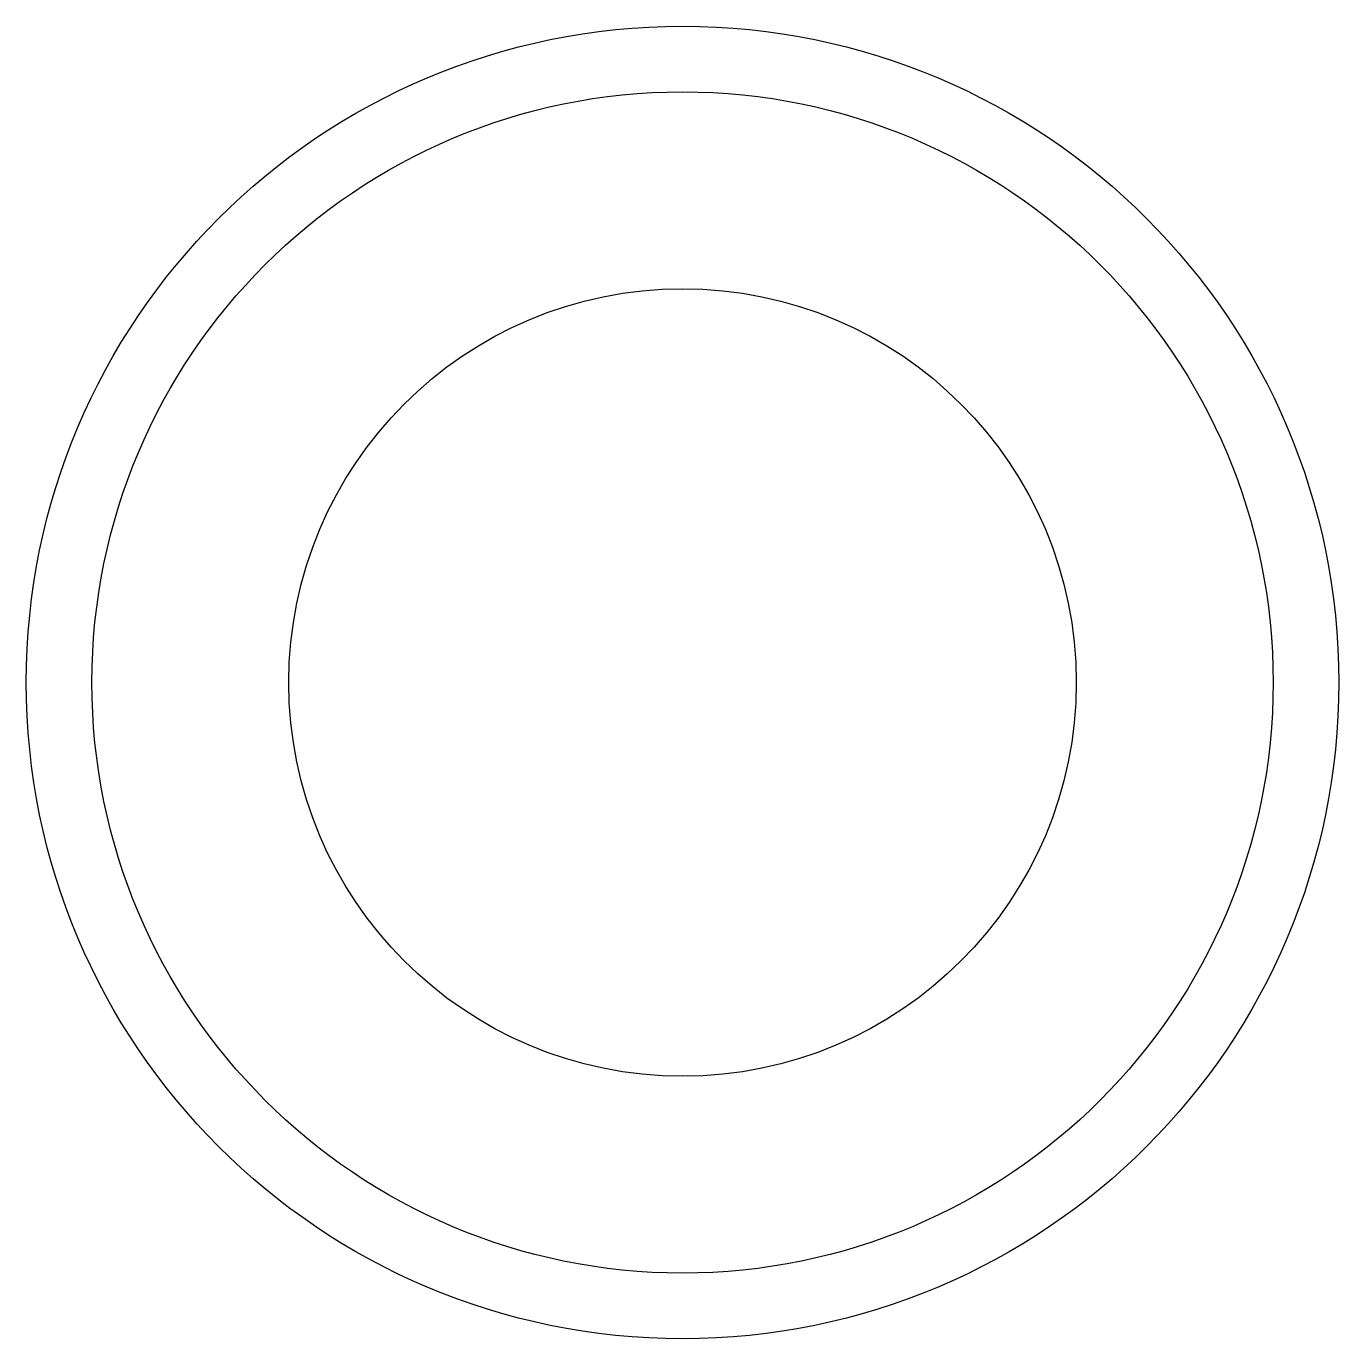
# Model space of a CAD drawing. Header units: millimetres. Extents: x 1308 to 1408, y 1339 to 1439.
import ezdxf

# ---------------------------------------------------------------- set-up
doc = ezdxf.new("R2010")
doc.units = ezdxf.units.MM

msp = doc.modelspace()

# ---------------------------------------------------------------- linework, layer by layer
for radius in [50, 45, 30, 30]:
    msp.add_circle((1358.22, 1388.54), radius)

doc.saveas('drawing.dxf')
